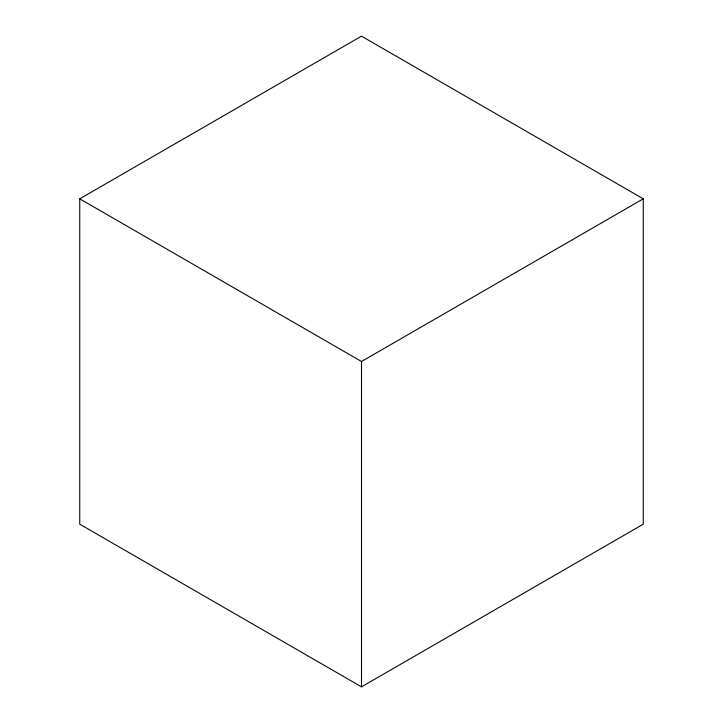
<?xml version="1.0" encoding="UTF-8"?>
<svg xmlns="http://www.w3.org/2000/svg" width="723" height="723" viewBox="0 0 723 723"><rect width="100%" height="100%" fill="white"/><g stroke="black" fill="none" stroke-linecap="round" stroke-linejoin="round"><path stroke-width="1.08" d="M79.738 198.825L361.5 36.15L643.262 198.825L643.262 524.175L361.5 686.85L79.738 524.175L79.738 198.825L361.5 361.5L643.262 198.825M361.5 361.5L361.5 686.85"/></g></svg>
